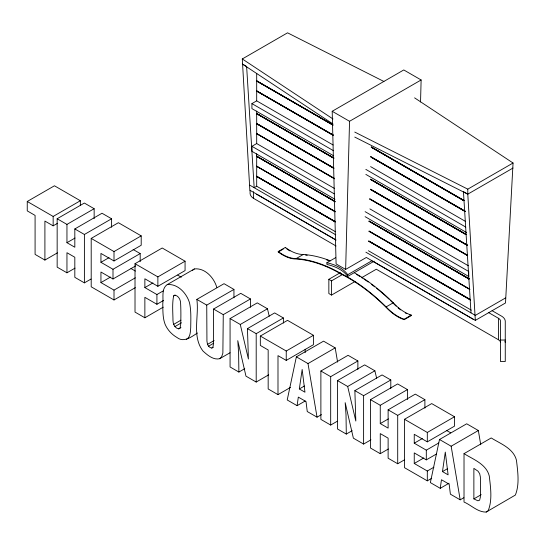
<?xml version="1.0" encoding="UTF-8"?>
<svg xmlns="http://www.w3.org/2000/svg" width="545" height="545" viewBox="0 0 545 545"><rect width="100%" height="100%" fill="white"/><g stroke="black" fill="none" stroke-linecap="round" stroke-linejoin="round"><path stroke-width="0.82" d="M345.639 269.414L349.543 121.29L421.121 79.965L403.777 69.951L332.198 111.275L336.102 263.909L345.639 269.414L366.342 257.465L475.329 320.392L505.508 302.966L513.056 163.01L414.595 97.862M420.542 101.976L421.121 79.965M337.6 362.118L335.202 347.873L323.553 341.15L296.364 356.852L287.215 399.969L297.1 405.671L298.319 397.107L306.024 401.549L307.251 411.53L317.047 417.184L321.455 414.636M480.744 444.761L478.346 430.516L466.697 423.792L439.502 439.495L430.359 482.604L440.237 488.313L441.464 479.75L449.162 484.192L450.388 494.172L460.184 499.826L463.863 497.708M299.328 388.953L302.162 369.469L304.962 392.202L299.328 388.953L304.471 385.983M442.472 471.595L445.299 452.112L448.106 474.845L442.472 471.595L447.615 468.625M178.746 328.873L179.973 328.117L180.627 325.045A238.492 137.694 60 0 0 180.62 303.347C180.586 299.77 178.692 295.799 174.85 295.165L173.63 295.921C172.016 304.001 172.929 312.38 172.976 320.569C173.031 324.166 174.85 328.233 178.746 328.873L180.954 327.6M233.941 297.836L233.941 289.415L224.036 283.693L196.84 299.396C199.245 316.086 191.683 336.565 203.047 351.103C207.468 355.122 213.361 360.259 219.751 358.692L221.577 356.914L222.871 353.153L223.266 314.649L250.462 298.953L250.462 307.298M186.41 339.385C190.621 337.11 190.321 331.667 190.723 327.572C190.798 319.411 191.268 311.12 189.578 303.081C186.928 293.537 177.765 283.366 167.186 284.633C161.075 288.761 163.636 297.727 162.771 303.919C162.941 310.745 162.621 317.83 165.115 324.316C167.478 329.807 171.655 334.385 176.812 337.389C183.863 343.016 191.315 336.878 197.433 333.022M192.31 270.531L194.381 268.937C204.961 267.663 214.124 277.834 216.774 287.378M486.181 512.062L488.163 510.76C492.557 500.031 490.548 487.298 489.274 476.003C486.297 464.027 473.367 459.503 464.02 453.651L464.02 502.04C471.309 505.147 477.829 512.314 486.181 512.062L515.352 495.064C519.746 484.335 517.743 471.602 516.469 460.307C513.492 448.331 500.562 443.8 491.215 437.948L464.02 453.651M233.941 289.415L206.746 305.118L206.936 341.116L207.495 344.385L208.537 346.211L210.152 347.553L211.78 348.071L212.816 347.397L213.368 344.753L213.551 309.042L240.747 293.339L250.462 298.953M335.747 239.807L249.842 190.205L242.293 58.962L287.562 32.823L383.898 81.471M57.409 252.86L44.908 260.074L35.084 254.399L35.084 215.404L27.25 210.881L27.25 201.48L54.446 185.784L80.353 200.737L80.353 205.438M333.022 125.207L256.579 80.824L332.396 124.471M256.579 81.076L332.396 124.716M333.022 135.255L256.579 90.872L333.124 134.942M256.579 91.124L333.124 135.187M27.25 201.48L53.158 216.44L80.353 200.737M333.513 155.727L251.919 108.618L251.919 103.611L256.688 100.859L333.124 144.99M75.04 268.126L66.953 272.8L57.157 267.139L57.157 218.749L84.352 203.047L94.149 208.708L94.149 218.681M44.908 260.074L44.908 221.072L53.158 225.834L57.566 223.286M333.751 158.282L256.579 113.476L333.86 157.968M256.579 113.721L333.86 158.214M57.157 218.749L66.953 224.404L94.149 208.708M333.751 168.323L256.579 123.517L333.86 168.01M256.579 123.77L333.86 168.262M66.953 224.404L66.953 242.695L74.822 247.232L74.822 228.948L102.01 213.245L111.596 218.777L111.596 227.265M66.953 242.695L75.04 238.029M334.487 178.801L256.579 133.566L334.596 178.488M74.822 228.948L84.4 234.479L111.596 218.777M135.323 287.658L114.007 299.961L91.199 286.799L91.199 238.403L118.394 222.701L141.203 235.869L141.203 245.264L114.007 260.966L100.941 253.425L100.941 262.315L112.999 269.278L140.194 253.575L140.194 261.668M334.971 199.266L251.919 151.312L251.919 146.305L256.688 143.553L334.596 188.536M335.223 201.827L256.579 156.17L334.596 201.085M256.579 156.422L334.596 201.337M335.223 211.869L256.579 166.218L334.596 211.133M91.199 238.403L114.007 251.572L141.203 235.869M100.941 262.315L109.027 257.649M335.223 221.917L256.579 176.267L335.332 221.604M256.579 176.512L335.332 221.856M66.953 272.8L66.953 252.716L74.822 257.26L74.822 277.337L84.4 282.869L91.015 279.047M335.332 231.652L256.688 186.247L254.174 187.705L246.626 66.47L242.293 63.969L332.961 123.96M135.787 265.831L112.999 278.986L100.941 272.03L100.941 282.583L110.499 277.071M163.241 307.169L144.868 317.776L135.017 312.094L135.017 263.698L162.206 248.002L185.068 261.198L185.068 270.592L157.873 286.295L144.868 278.781L144.868 287.583L156.919 294.538L163.534 290.723M100.941 282.583L114.007 290.124L135.323 277.821M135.017 263.698L157.873 276.894L185.068 261.198M144.868 287.583L152.947 282.916M167.186 284.633L194.381 268.937M144.868 317.776L144.868 297.325L156.919 304.28L163.534 300.465M173.63 295.921L175.102 295.077M354.25 272.691A156.156 90.157 60 0 1 393.231 302.802A42.149 24.334 60 0 0 402.149 310.514L403.681 311.508A42.149 24.334 60 0 0 411.318 315.112L411.346 315.562L404.233 319.663A42.149 24.334 60 0 1 396.596 316.066L395.064 315.065A42.149 24.334 60 0 1 386.146 307.36A156.156 90.157 60 0 0 340.897 273.924A156.156 90.157 60 0 0 296.167 259.018A42.149 24.334 60 0 1 287.426 257.247L285.907 256.6A42.149 24.334 60 0 1 278.243 251.981L278.243 251.545L285.348 247.437A42.149 24.334 60 0 0 293.019 252.056L294.538 252.703A42.149 24.334 60 0 0 303.279 254.481A156.156 90.157 60 0 1 330.413 260.851M278.243 251.981L283.216 249.106M173.63 324.411L180.981 320.167M174.863 326.618L181.478 322.797M278.243 251.545A42.149 24.334 60 0 0 285.907 256.164L287.426 256.811A42.149 24.334 60 0 0 296.167 258.582L303.279 254.481M244.766 368.665L238.887 372.065L230.072 366.969L230.072 318.58L257.267 302.877L267.472 308.77L269.216 316.175M374.183 261.171L347.69 276.465A35.916 20.73 0 0 0 326.898 264.461L326.898 262.724L335.72 257.628M354.761 132.074L467.787 189.149L513.056 163.01M230.072 318.58L240.277 324.473L267.472 308.77M207.495 344.385L214.11 340.571M354.761 137.081L467.787 194.156L513.056 168.017M208.537 346.211L213.681 343.241M355.013 281.52L331.524 295.083L328.846 293.537L328.846 279.312L340.468 272.602M211.78 348.071L213.252 347.22M240.277 324.473L248.411 359.019L247.457 328.621L274.653 312.919L283.386 317.96L283.386 323.056M328.846 279.312L331.524 280.852L342.417 274.564M326.898 262.724A35.916 20.73 0 0 1 347.69 274.734L371.969 260.714M247.457 328.621L256.198 333.663L283.386 317.96M219.751 358.692L230.038 352.751M260.333 336.054L287.528 320.351L313.43 335.304L313.43 344.706L286.241 360.402L277.991 355.64L277.991 394.641L268.167 388.967L268.167 349.972L260.333 345.448L260.333 336.054L286.241 351.007L313.43 335.304M361.621 277.705L376.302 269.23L498.471 339.76A6.533 3.774 0 0 1 500.46 342.567M296.167 258.582A156.156 90.157 60 0 1 340.87 273.474A156.156 90.157 60 0 1 386.119 306.91L393.231 302.802M238.887 372.065L238.601 352.779L237.77 340.652L245.965 376.145L256.198 382.052L268.692 374.837M296.364 356.852L308.007 363.576L335.202 347.873M386.119 306.91A42.149 24.334 60 0 0 395.036 314.615L396.569 315.616A42.149 24.334 60 0 0 404.206 319.213L411.318 315.112M277.991 394.641L290.485 387.427M337.294 421.237L330.679 425.059L320.882 419.398L320.882 371.009L348.078 355.306L357.874 360.967L357.874 369.456M320.882 371.009L330.679 376.663L357.874 360.967M352.179 430.679L346.3 434.072L337.484 428.983L337.484 380.594L364.673 364.891L374.878 370.784L376.622 378.189M297.1 405.671L305.18 401.004M337.484 380.594L347.683 386.487L374.878 370.784M505.508 297.958L475.329 315.385L365.893 252.199M347.683 386.487L355.824 421.033L354.87 390.636L382.065 374.933L390.799 379.974L390.799 388.462M354.87 390.636L363.604 395.677L390.799 379.974M388.347 449.012L380.26 453.685L370.464 448.024L370.464 399.635L397.659 383.932L407.456 389.593L407.456 399.567M370.464 399.635L380.26 405.289L407.456 389.593M380.26 405.289L380.26 423.581L388.122 428.118L388.122 409.833L415.317 394.13L424.896 399.662L424.896 408.151M380.26 423.581L388.347 418.914M388.122 409.833L397.707 415.365L424.896 399.662M431.722 478.299L427.314 480.847L404.506 467.685L404.506 419.289L431.701 403.586L454.51 416.755L454.51 426.149L427.314 441.852L414.248 434.31L414.248 443.201L426.306 450.163L438.8 442.949M346.3 434.072L346.014 414.786L345.183 402.666L353.371 438.16L363.604 444.066L370.954 439.822M404.506 419.289L427.314 432.457L454.51 416.755M414.248 443.201L422.334 438.534M380.26 453.685L380.26 433.602L388.122 438.146L388.122 458.222L397.707 463.754L404.322 459.932M436.593 453.931L426.306 459.871L414.248 452.915L414.248 463.468L423.806 457.957M439.502 439.495L451.151 446.219L478.346 430.516M414.248 463.468L427.314 471.009L433.929 467.194M440.237 488.313L449.06 483.217M473.871 498.9L473.871 468.359L477.999 471.18L479.668 473.68L480.377 476.998L480.567 485.261L480.363 497.21L479.614 500.174L477.917 500.794L473.871 498.9L481.221 494.656M500.46 340.032L505.263 340.032M332.198 111.275L349.543 121.29M475.329 320.392L467.787 194.156L463.448 191.649L470.996 312.885M371.349 146.959L463.952 200.424M256.579 80.824L333.022 124.955M371.24 147.021L463.843 200.485M371.349 147.211L463.952 200.676M371.24 147.273L463.843 200.737M370.614 156.579L465.423 211.317M256.579 90.872L333.022 135.003M371.24 157.069L465.314 211.385M370.614 156.831L465.423 211.569M371.24 157.321L465.314 211.63M370.614 166.627L465.423 221.365M251.919 103.611L333.499 150.713M365.838 169.386L465.798 227.095M365.858 174.4L466.568 232.545M370.614 179.182L466.159 234.35M256.579 113.476L333.751 158.03M370.505 179.244L466.05 234.411M370.614 179.434L466.159 234.595M370.505 179.496L466.05 234.657M370.614 189.231L467.63 245.243M256.579 123.517L333.751 168.078M370.505 189.292L467.521 245.304M370.614 189.483L467.63 245.495M370.505 189.544L467.521 245.557M369.878 198.85L467.63 255.292M256.579 133.566L334.596 178.733M369.769 198.918L467.63 255.537M369.769 199.163L467.521 255.605M369.878 208.898L468.366 265.762M251.919 146.305L334.235 193.836M365.102 211.658L468.734 271.485L468.734 276.492L365.102 216.665M369.142 221.032L469.102 278.74M256.579 156.17L335.223 201.575M369.033 221.093L468.993 278.802M369.142 221.284L469.102 278.992M369.033 221.345L468.993 279.054M369.142 231.08L469.831 289.211M256.579 166.218L335.223 211.624M369.033 231.141L469.729 289.272M369.033 231.393L469.831 289.463M492.115 310.698L501.863 316.325A13.182 7.61 0 0 1 505.263 321.087L505.263 361.505L500.46 361.505L500.46 321.087A6.533 3.774 0 0 0 498.471 318.287L488.722 312.66M369.142 241.128L470.567 299.682M256.579 176.267L335.223 221.665M369.033 241.19L470.458 299.743M368.406 240.951L470.567 299.934M369.033 241.435L470.458 299.995M368.406 250.748L471.302 310.159M249.842 185.198L335.754 234.806M256.688 194.265L336.067 240.093M372.814 261.314L473.51 319.445M250.087 190.259L250.087 193.564A13.182 7.61 0 0 0 253.486 198.326L336.033 245.986M133.103 249.481L140.194 253.575M177.731 275.157L181.281 277.201M446.409 430.366L450.661 432.825M196.84 299.396L206.746 305.118M213.551 309.042L223.266 314.649M131.038 268.562L135.392 271.076M242.293 58.962L332.961 118.953M451.151 446.219L460.184 499.826M308.007 363.576L317.047 417.184M404.206 319.213L404.233 319.663M498.471 318.287L498.471 339.76M467.787 189.149L467.787 194.156M427.314 432.457L427.314 441.852M427.314 471.009L427.314 480.847M426.306 450.163L426.306 459.871M397.707 415.365L397.707 463.754M363.604 395.677L363.604 444.066M347.69 274.734L347.69 276.465M331.524 280.852L331.524 295.083M330.679 376.663L330.679 425.059M305.186 349.27L305.186 352.656M286.241 351.007L286.241 360.402M285.348 247.437L285.348 247.873M256.688 73.33L256.688 100.859M256.688 111.064L256.688 143.553M256.688 153.758L256.688 186.247M256.198 333.663L256.198 382.052M253.486 191.717L253.486 198.326M157.873 276.894L157.873 286.295M156.919 294.538L156.919 304.28M114.007 251.572L114.007 260.966M114.007 290.124L114.007 299.961M112.999 269.278L112.999 278.986M84.4 234.479L84.4 282.869M53.158 216.44L53.158 225.834M504.963 341.265A13.182 7.61 0 0 1 505.263 342.567M411.346 315.562A42.149 24.334 60 0 1 409.833 315.03M406.781 313.688A42.149 24.334 60 0 1 405.248 312.871M400.65 309.88A42.149 24.334 60 0 1 398.129 307.884M396.147 306.127A42.149 24.334 60 0 1 393.258 303.252A156.156 90.157 60 0 0 390.24 300.302M356.369 274.339A156.156 90.157 60 0 1 359.857 276.444M361.246 277.323A156.156 90.157 60 0 1 362.643 278.216M364.033 279.129A156.156 90.157 60 0 1 368.195 281.99M371.595 284.463A156.156 90.157 60 0 1 374.756 286.874M376.636 288.359A156.156 90.157 60 0 1 389.021 299.144M305.629 255.108A156.156 90.157 60 0 1 307.21 255.278M326.639 259.89A156.156 90.157 60 0 1 328.901 260.708M289.947 250.918A42.149 24.334 60 0 1 286.874 248.976M340.897 273.924L340.87 273.474L340.87 273.91"/></g></svg>
